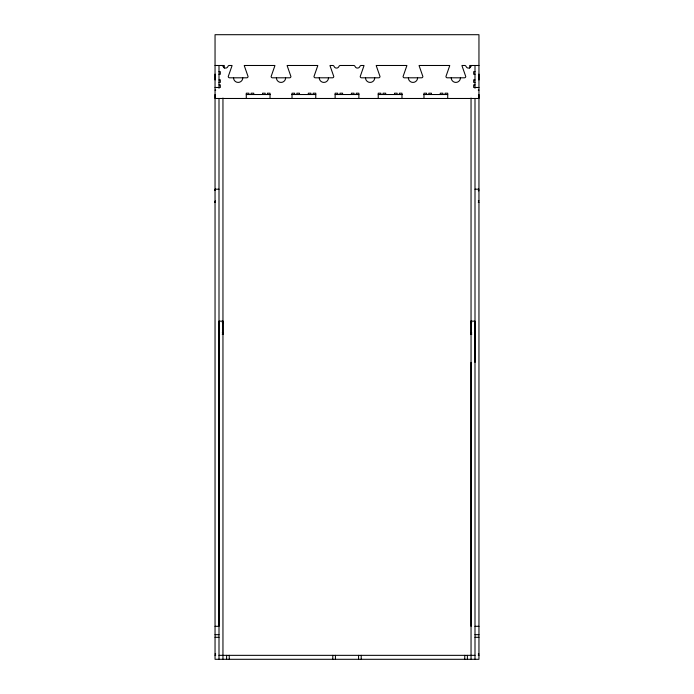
<?xml version="1.0" encoding="UTF-8"?>
<svg xmlns="http://www.w3.org/2000/svg" width="694" height="694" viewBox="0 0 694 694"><rect width="100%" height="100%" fill="white"/><g stroke="black" fill="none" stroke-linecap="round" stroke-linejoin="round"><path stroke-width="1.04" d="M215.045 94.523L215.045 98.479L478.955 98.479L478.955 94.523M215.045 74.128L215.045 79.966M471.044 626.309L471.044 321.157L475 321.157L475 362.398M478.955 74.128L478.955 79.966M478.955 65.488L478.955 34.7L215.045 34.7L215.045 659.3L478.955 659.3L478.955 65.488L469.717 65.488L469.717 68.133M222.956 98.036L222.956 334.352L222.462 334.326L222.956 332.816L222.297 332.816M471.044 321.157L471.538 321.192L471.044 322.693L471.703 322.693M478.461 189.228L478.955 189.202L475 189.202M215.045 65.488L224.283 65.488L224.283 68.133M219 71.647L220.319 71.647L220.319 74.284L219 74.284M475 71.647L473.681 71.647L473.681 74.284L475 74.284M219 82.421L220.319 82.421L220.319 79.784L219 79.966M475 82.421L473.681 82.421L473.681 79.784L475 79.966M219 84.841L220.319 84.841L220.319 87.487L215.045 87.487M475 84.841L473.681 84.841L473.681 87.487L478.955 87.487M215.045 90.125L215.704 90.125M478.296 90.125L478.955 90.125M246.275 94.523L270.209 94.523M291.836 94.523L315.77 94.523M335.098 94.523L358.902 94.523M378.23 94.523L402.164 94.523M423.791 94.523L447.725 94.523M219 189.202L215.045 189.202L215.539 189.228M215.045 189.323L215.539 189.323M215.045 189.471L215.539 189.471M215.045 189.67L215.539 189.67M215.045 189.904L215.539 189.904M215.045 190.173L215.539 190.173M215.045 190.451L215.539 190.451M478.296 190.737L478.955 190.737M478.296 200.861L478.955 200.861M215.045 201.139L215.539 201.139M215.045 201.425L215.539 201.425M215.045 201.694L215.539 201.694M215.045 201.928L215.539 201.928M215.045 202.127L215.539 202.127M215.045 202.275L215.539 202.275M215.045 202.37L215.539 202.37M478.296 202.396L478.955 202.396M222.462 321.279L222.956 321.192L222.956 659.3M471.044 321.279L471.538 321.279M222.462 321.426L222.956 321.426M471.044 321.426L471.538 321.426M222.462 321.626L222.956 321.626M471.044 321.626L471.538 321.626M222.462 321.86L222.956 321.86M471.044 321.86L471.538 321.86M222.462 322.129L222.956 322.129M471.044 322.129L471.538 322.129M215.045 626.309L219 626.309L219 321.157L222.956 321.157L222.462 321.192L222.462 322.415L222.956 322.415M471.044 322.415L471.538 322.415M222.297 322.693L222.956 322.693L222.462 322.415M471.703 332.816L471.044 332.816L471.538 333.103L471.538 334.326L471.044 334.352L471.044 98.036M222.462 333.103L222.956 333.103M471.044 333.103L471.538 333.103M222.462 333.389L222.956 333.389M471.044 333.389L471.538 333.389M222.462 333.658L222.956 333.658M471.044 333.658L471.538 333.658M222.462 333.883L222.956 333.883M471.044 333.883L471.538 333.883M222.462 334.083L222.956 334.083M471.044 334.083L471.538 334.083M222.462 334.326L222.956 334.23M471.538 334.23L471.044 334.326L471.703 334.352M222.297 334.352L222.956 334.352M475 626.309L478.955 626.309M215.045 634.672L219 634.672M475 634.672L478.955 634.672M215.045 637.309L219 637.309M475 637.309L478.955 637.309M215.045 654.026L215.704 654.026M478.296 654.026L478.955 654.026M215.045 655.344L215.704 655.344M219 655.344L475 655.344M478.296 655.344L478.955 655.344M475 65.488L475 88.251M475 98.479L475 659.3M471.044 362.398L471.044 659.3M467.392 655.344L467.392 659.3M464.754 655.344L464.754 659.3M447.725 98.479L447.725 93.204L445.088 93.204L445.088 94.523M442.893 94.523L442.893 93.204L440.248 93.204L440.248 94.523M431.451 94.523L431.451 93.204L428.814 93.204L428.814 94.523M426.61 94.523L426.61 93.204L423.973 93.204L423.973 98.479M401.982 98.479L401.982 93.204L399.345 93.204L399.345 94.523M397.142 94.523L397.142 93.204L394.504 93.204L394.504 94.523M385.708 94.523L385.708 93.204L383.071 93.204L383.071 94.523M380.867 94.523L380.867 93.204L378.23 93.204L378.23 98.479M361.21 655.344L361.21 659.3M358.876 98.479L358.876 93.204L356.239 93.204L356.239 94.523M358.564 655.344L358.564 659.3M354.035 94.523L354.035 93.204L351.398 93.204L351.398 94.523M342.602 94.523L342.602 93.204L339.965 93.204L339.965 94.523M337.761 94.523L337.761 93.204L335.124 93.204L335.124 98.479M335.436 655.344L335.436 659.3M332.79 655.344L332.79 659.3M315.77 98.479L315.77 93.204L313.133 93.204L313.133 94.523M310.929 94.523L310.929 93.204L308.292 93.204L308.292 94.523M299.496 94.523L299.496 93.204L296.858 93.204L296.858 94.523M294.655 94.523L294.655 93.204L292.018 93.204L292.018 98.479M270.027 98.479L270.027 93.204L267.39 93.204L267.39 94.523M265.186 94.523L265.186 93.204L262.549 93.204L262.549 94.523M253.752 94.523L253.752 93.204L251.107 93.204L251.107 94.523M248.912 94.523L248.912 93.204L246.275 93.204L246.275 98.479M229.246 655.344L229.246 659.3M226.608 655.344L226.608 659.3M219 65.488L219 88.251M219 98.479L219 659.3M374.734 77.806A4.615 4.615 0 0 1 370.119 82.421A4.615 4.615 0 0 1 365.495 77.806M417.597 77.806A4.615 4.615 0 0 1 412.982 82.421A4.615 4.615 0 0 1 408.358 77.806M460.46 77.806A4.615 4.615 0 0 1 455.845 82.421A4.615 4.615 0 0 1 451.221 77.806M472.215 65.488A1.319 1.319 0 0 0 470.974 66.372A2.637 2.637 0 0 1 465.995 66.372A1.319 1.319 0 0 0 464.754 65.488L461.97 65.488A1.319 1.319 0 0 0 462.022 65.869L465.743 76.487A1.319 1.319 0 0 1 464.425 77.806L447.266 77.806A1.319 1.319 0 0 1 445.947 76.487L449.66 65.869A1.319 1.319 0 0 0 449.721 65.488L419.107 65.488A1.319 1.319 0 0 0 419.159 65.869L422.872 76.487A1.319 1.319 0 0 1 421.553 77.806L404.402 77.806A1.319 1.319 0 0 1 403.084 76.487L406.797 65.869A1.319 1.319 0 0 0 406.858 65.488L376.243 65.488A1.319 1.319 0 0 0 376.295 65.869L380.008 76.487A1.319 1.319 0 0 1 378.69 77.806L361.539 77.806A1.319 1.319 0 0 1 360.221 76.487L363.934 65.869A1.31 1.31 0 0 0 363.986 65.488L361.21 65.488A1.319 1.319 0 0 0 359.96 66.372A2.637 2.637 0 0 1 354.99 66.372A1.319 1.319 0 0 0 353.74 65.488L340.26 65.488A1.319 1.319 0 0 0 339.01 66.372A2.637 2.637 0 0 1 334.04 66.372A1.319 1.319 0 0 0 332.79 65.488L330.014 65.488A1.319 1.319 0 0 0 330.066 65.869L333.779 76.487A1.319 1.319 0 0 1 332.461 77.806L315.31 77.806A1.319 1.319 0 0 1 313.992 76.487L317.705 65.869A1.319 1.319 0 0 0 317.757 65.488L287.143 65.488A1.301 1.301 0 0 0 287.177 65.774L290.916 76.487A1.319 1.319 0 0 1 289.598 77.806L272.447 77.806A1.319 1.319 0 0 1 271.128 76.487L274.841 65.869A1.319 1.319 0 0 0 274.893 65.488L244.279 65.488A1.319 1.319 0 0 0 244.34 65.869L248.053 76.487A1.319 1.319 0 0 1 246.734 77.806L229.584 77.806A1.319 1.319 0 0 1 228.257 76.487L231.978 65.869A1.31 1.31 0 0 0 232.03 65.488L229.246 65.488A1.319 1.319 0 0 0 228.005 66.372A2.637 2.637 0 0 1 223.026 66.372A1.319 1.319 0 0 0 221.785 65.488M242.779 77.806A4.615 4.615 0 0 1 238.155 82.421A4.615 4.615 0 0 1 233.54 77.806M285.642 77.806A4.615 4.615 0 0 1 281.018 82.421A4.615 4.615 0 0 1 276.403 77.806M328.505 77.806A4.615 4.615 0 0 1 323.881 82.421A4.615 4.615 0 0 1 319.266 77.806"/></g></svg>
